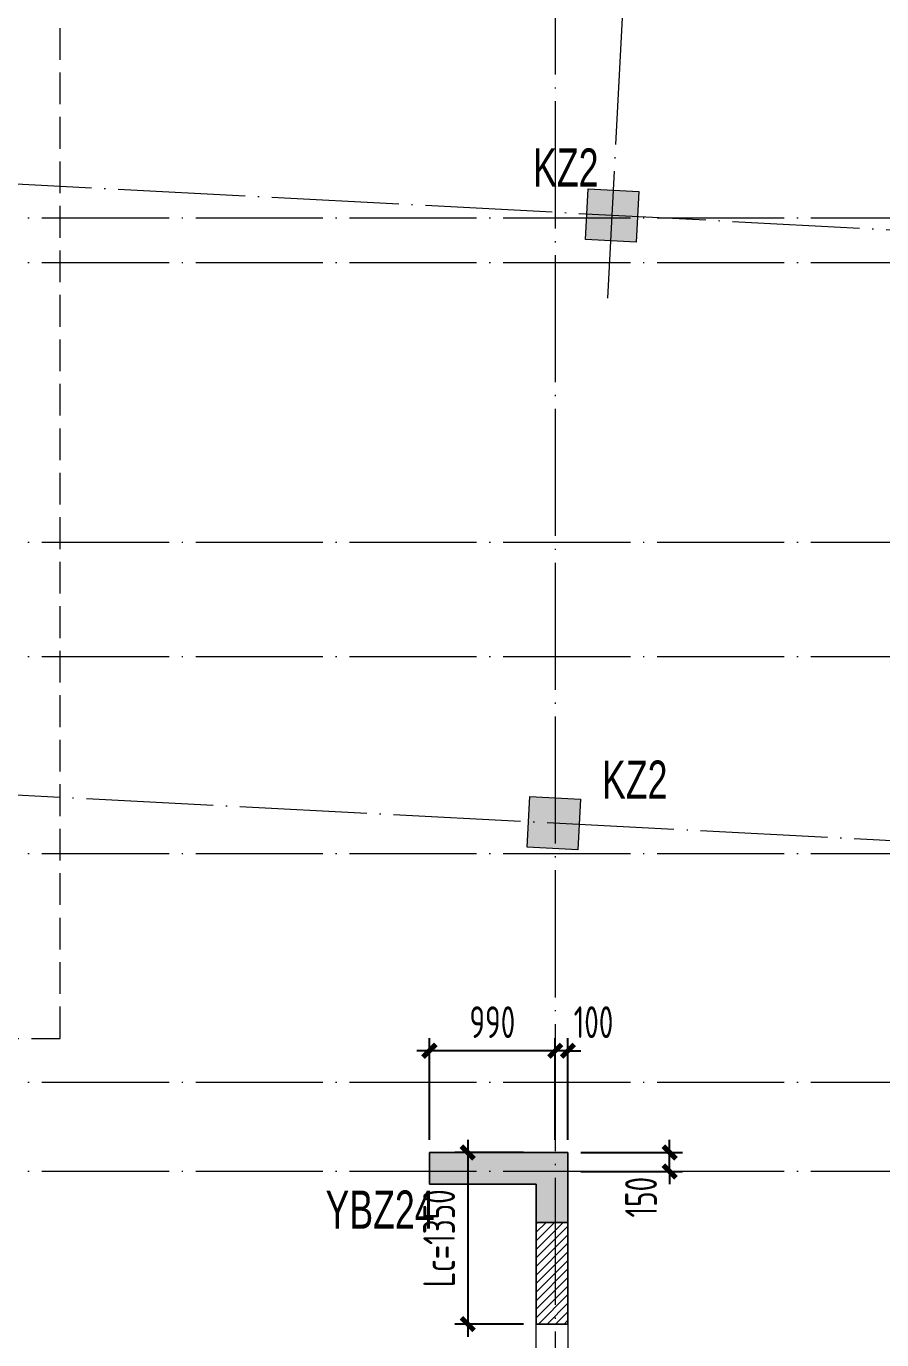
# Model space of a CAD drawing. Extents: x 5874492 to 7194610, y -939842 to -279257.
# Drawn here: x 6330683 to 6337414, y -598444 to -588109 of the extents above; entities that cross this region are included whole.
import ezdxf
from ezdxf.enums import TextEntityAlignment as Align

# ---------------------------------------------------------------- set-up
doc = ezdxf.new("R2010")
doc.units = 0
doc.header["$LTSCALE"] = 1000
doc.linetypes.add('DASH', pattern=[0.35, 0.25, -0.1])
doc.linetypes.add('DOTE', pattern=[2.42, 2, -0.2, 0.02, -0.2])
for name, color, linetype, lineweight in [('A-轴线-塔楼', 1, 'DOTE', 9), ('S-基础-HATCH', 251, 'Continuous', 20), ('S-墙柱-COLU', 50, 'Continuous', 20), ('S-墙柱-DIM', 3, 'Continuous', 20), ('S-墙柱-HATCH', 251, 'Continuous', 20), ('S-墙柱-Lc填充', 8, 'Continuous', 20), ('S-墙柱-WALL', 6, 'Continuous', 20), ('S-板-BEAM-CON', 2, 'Continuous', 20), ('S-轴网-轴线', 1, 'DOTE', 9), ('S-通用-TEXT', 7, 'Continuous', 20)]:
    doc.layers.add(name, color=color, linetype=linetype, lineweight=lineweight)
doc.styles.add('BW_Dim', font='Bweng.shx', dxfattribs={"width": 0.7, "bigfont": 'hztxt.shx'})
doc.styles.add('TSSD_Dimension', font='tssdeng.shx', dxfattribs={"width": 0.7, "bigfont": 'tssdchn.shx'})
doc.dimstyles.new('TSSD_100_100', dxfattribs={"dimtxt": 250, "dimasz": 100, "dimexe": 100, "dimexo": 100, "dimgap": 100, "dimtad": 1, "dimdec": 0, "dimzin": 0, "dimdsep": 46, "dimtxsty": 'TSSD_Dimension', "dimblk": 'ARCHTICK', "dimcen": 0, "dimdle": 100, "dimclrt": 7, "dimadec": 0, "dimazin": 0, "dimtfac": 1, "dimtdec": 0, "dimtix": 1, "dimtmove": 2, "dimatfit": 0, "dimfxl": 0, "dimtolj": 1, "dimtzin": 0, "dimarcsym": 0})

# ---------------------------------------------------------------- blocks, each defined once
blk = doc.blocks.new('_ArchTick')
at = {"color": 0, "linetype": 'ByBlock', "const_width": 0.4}
blk.add_lwpolyline([(-0.5, -0.5), (0.5, 0.5)], dxfattribs=at)
blk = doc.blocks.new('*D658')
at = {"layer": 'Defpoints', "color": 0, "transparency": 16777216}
for p in [(6334695, -596970), (6334156, -598320), (6334695, -598320)]:
    blk.add_point(p, dxfattribs=at)
at = {"layer": 'S-墙柱-DIM', "color": 0, "lineweight": -2, "transparency": 16777216}
for p, q in [((6334156, -596870), (6334156, -598420)), ((6334595, -596970), (6334056, -596970)), ((6334595, -598320), (6334056, -598320))]:
    blk.add_line(p, q, dxfattribs=at)
at = {"layer": 'S-墙柱-DIM', "color": 0, "lineweight": -2, "transparency": 16777216, "xscale": 100, "yscale": 100, "zscale": 100}
for p, rotation in [((6334156, -596970), 90), ((6334156, -598320), 270)]:
    blk.add_blockref('_ArchTick', p, dxfattribs=dict(at, rotation=rotation))
at = {"layer": 'S-墙柱-DIM', "color": 7, "transparency": 16777216, "insert": (6333931, -597645), "char_height": 250, "attachment_point": 5, "rotation": 90, "style": 'TSSD_Dimension'}
blk.add_mtext('\\A1;Lc=1350', dxfattribs=at)
blk = doc.blocks.new('*D732')
at = {"layer": 'Defpoints', "color": 0, "transparency": 16777216}
for p in [(6334845, -596170), (6334845, -596970), (6334945, -596970)]:
    blk.add_point(p, dxfattribs=at)
at = {"layer": 'S-墙柱-DIM', "color": 0, "lineweight": -2, "transparency": 16777216}
for p, q in [((6334845, -596870), (6334845, -596070)), ((6334945, -596870), (6334945, -596070)), ((6334845, -596170), (6334745, -596170)), ((6334945, -596170), (6334845, -596170)), ((6334945, -596170), (6335045, -596170))]:
    blk.add_line(p, q, dxfattribs=at)
at = {"layer": 'S-墙柱-DIM', "color": 0, "lineweight": -2, "transparency": 16777216, "xscale": 100, "yscale": 100, "zscale": 100}
blk.add_blockref('_ArchTick', (6334845, -596170), dxfattribs=at)
at = {"layer": 'S-墙柱-DIM', "color": 0, "lineweight": -2, "transparency": 16777216, "xscale": 100, "yscale": 100, "zscale": 100, "rotation": 180}
blk.add_blockref('_ArchTick', (6334945, -596170), dxfattribs=at)
at = {"layer": 'S-墙柱-DIM', "color": 7, "transparency": 16777216, "insert": (6335146, -595945), "char_height": 250, "attachment_point": 5, "style": 'TSSD_Dimension'}
blk.add_mtext('\\A1;100', dxfattribs=at)
blk = doc.blocks.new('*D733')
at = {"layer": 'Defpoints', "color": 0, "transparency": 16777216}
for p in [(6334945, -596970), (6335745, -596970), (6334945, -597120)]:
    blk.add_point(p, dxfattribs=at)
at = {"layer": 'S-墙柱-DIM', "color": 0, "lineweight": -2, "transparency": 16777216}
for p, q in [((6335745, -596970), (6335745, -596870)), ((6335045, -596970), (6335845, -596970)), ((6335745, -597120), (6335745, -596970)), ((6335045, -597120), (6335845, -597120)), ((6335745, -597120), (6335745, -597220))]:
    blk.add_line(p, q, dxfattribs=at)
at = {"layer": 'S-墙柱-DIM', "color": 0, "lineweight": -2, "transparency": 16777216, "xscale": 100, "yscale": 100, "zscale": 100}
for p, rotation in [((6335745, -596970), 270), ((6335745, -597120), 90)]:
    blk.add_blockref('_ArchTick', p, dxfattribs=dict(at, rotation=rotation))
at = {"layer": 'S-墙柱-DIM', "color": 7, "transparency": 16777216, "insert": (6335520, -597322), "char_height": 250, "attachment_point": 5, "rotation": 90, "style": 'TSSD_Dimension'}
blk.add_mtext('\\A1;150', dxfattribs=at)
blk = doc.blocks.new('*D858')
at = {"layer": 'Defpoints', "color": 0, "transparency": 16777216}
for p in [(6333855, -596170), (6333855, -596970), (6334845, -596970)]:
    blk.add_point(p, dxfattribs=at)
at = {"layer": 'S-墙柱-DIM', "color": 0, "lineweight": -2, "transparency": 16777216}
for p, q in [((6333855, -596870), (6333855, -596070)), ((6334845, -596870), (6334845, -596070)), ((6334945, -596170), (6333755, -596170))]:
    blk.add_line(p, q, dxfattribs=at)
at = {"layer": 'S-墙柱-DIM', "color": 0, "lineweight": -2, "transparency": 16777216, "xscale": 100, "yscale": 100, "zscale": 100, "rotation": 180}
blk.add_blockref('_ArchTick', (6333855, -596170), dxfattribs=at)
at = {"layer": 'S-墙柱-DIM', "color": 0, "lineweight": -2, "transparency": 16777216, "xscale": 100, "yscale": 100, "zscale": 100}
blk.add_blockref('_ArchTick', (6334845, -596170), dxfattribs=at)
at = {"layer": 'S-墙柱-DIM', "color": 7, "transparency": 16777216, "insert": (6334350, -595945), "char_height": 250, "attachment_point": 5, "style": 'TSSD_Dimension'}
blk.add_mtext('\\A1;990', dxfattribs=at)
blk = doc.blocks.new('A$C3FF375C5')
at = {"layer": 'A-轴线-塔楼', "ltscale": 0.5}
for p, q in [((47614.7, 14471.4), (48459.8, 30629.8)), ((55635.5, 14704.8), (37755.7, 15639.9)), ((55384.8, 9911.3), (37505, 10846.4))]:
    blk.add_line(p, q, dxfattribs=at)
at = {"layer": 'A-轴线-塔楼', "linetype": 'DOTE', "ltscale": 0.5}
for p, q in [((47200, 18440.3), (47200, -8548.9)), ((59891.4, 15100), (-2283.6, 15100)), ((59891.4, 14750), (32499.9, 14750)), ((59891.4, 12550), (32499.9, 12550)), ((59891.4, 11650), (-2283.6, 11650)), ((59891.4, 10100), (-2283.6, 10100)), ((59891.4, 8300), (-2283.6, 8300)), ((59891.4, 7600), (-2283.6, 7600))]:
    blk.add_line(p, q, dxfattribs=at)

msp = doc.modelspace()

# ---------------------------------------------------------------- hatches: boundary and pattern name
at = {"layer": 'S-基础-HATCH', "ltscale": 0.2}
msp.add_hatch(color=256, dxfattribs=at).paths.add_polyline_path([(6334694.5, -597219.9), (6334694.5, -597519.9), (6334944.5, -597519.9), (6334944.5, -596969.9), (6333854.5, -596969.9), (6333854.5, -597219.9)])
at = {"layer": 'S-墙柱-HATCH', "ltscale": 0.2}
h = msp.add_hatch(color=256, dxfattribs=at)
h.dxf.hatch_style = 1
h.paths.add_polyline_path([(6335503.5, -589408.2), (6335104, -589387.2), (6335083.1, -589786.7), (6335482.5, -589807.6)])
h = msp.add_hatch(color=256, dxfattribs=at)
h.dxf.hatch_style = 1
h.paths.add_polyline_path([(6335022.7, -594590.1), (6335043.6, -594190.7), (6334644.2, -594169.7), (6334623.3, -594569.2)])
at = {"layer": 'S-墙柱-Lc填充'}
h = msp.add_hatch(dxfattribs=at)
h.set_pattern_fill('ANSI31', color=256, scale=30, style=0)
h.set_pattern_definition([(45, (6976354.023, -661112.784), (-33.6759605, 33.6759605), [])])
h.paths.add_polyline_path([(6334694.5, -598319.9), (6334944.5, -598319.9), (6334944.5, -597519.9), (6334694.5, -597519.9)])

# ---------------------------------------------------------------- linework, layer by layer
at = {"layer": 'S-墙柱-COLU'}
for points in [[(6335104, -589387.2), (6335503.5, -589408.2), (6335482.5, -589807.6), (6335083.1, -589786.7)], [(6334644.2, -594169.7), (6335043.6, -594190.7), (6335022.7, -594590.1), (6334623.3, -594569.2)], [(6334694.5, -597219.9), (6334694.5, -597519.9), (6334944.5, -597519.9), (6334944.5, -596969.9), (6333854.5, -596969.9), (6333854.5, -597219.9)]]:
    msp.add_lwpolyline(points, close=True, dxfattribs=at)
at = {"layer": 'S-墙柱-Lc填充'}
msp.add_line((6334944.5, -598319.9), (6334694.5, -598319.9), dxfattribs=at)
msp.add_lwpolyline([(6334694.5, -598319.9), (6334944.5, -598319.9), (6334944.5, -597519.9), (6334694.5, -597519.9)], close=True, dxfattribs=at)
at = {"layer": 'S-墙柱-WALL'}
msp.add_lwpolyline([(6334444.5, -604619.9), (6334694.5, -604619.9), (6334694.5, -597219.9), (6333854.5, -597219.9), (6333854.5, -596969.9), (6334944.5, -596969.9), (6334944.5, -605219.9), (6334444.5, -605219.9)], close=True, dxfattribs=at)
at = {"layer": 'S-板-BEAM-CON', "linetype": 'DASH'}
msp.add_lwpolyline([(6327924.5, -607158), (6327924.5, -607363.9), (6327924.5, -596072.8), (6330948.9, -596072.8), (6330948.9, -586144.4), (6325335.5, -585748.9), (6325747.5, -573419.4), (6342927.6, -574345.3), (6340936.4, -610898), (6327828.1, -610296)], close=True, dxfattribs=at)

# ---------------------------------------------------------------- block references
at = {"layer": 'S-轴网-轴线', "ltscale": 0.2}
msp.add_blockref('A$C3FF375C5', (6287644.5, -604719.9), dxfattribs=at)

# ---------------------------------------------------------------- texts
at = {"layer": 'S-通用-TEXT', "color": 3, "style": 'BW_Dim', "width": 0.7}
for p in [(6334670.5, -589070.7), (6335212.9, -593887)]:
    msp.add_text('KZ2', height=300, dxfattribs=at).set_placement(p, align=Align.TOP_LEFT)
at = {"layer": 'S-通用-TEXT', "color": 2, "style": 'BW_Dim', "width": 0.7}
msp.add_text('YBZ24', height=300, dxfattribs=at).set_placement((6333037.2, -597269.9), align=Align.TOP_LEFT)

# ---------------------------------------------------------------- dimensions: what is measured, and where the dimension line sits
at = {"layer": 'S-墙柱-DIM'}
dim = msp.add_linear_dim(base=(6333854.5, -596169.9), p1=(6334844.5, -596969.9), p2=(6333854.5, -596969.9), angle=180, dimstyle='TSSD_100_100', dxfattribs=at)
dim.commit()
dim.dimension.update_dxf_attribs({"geometry": '*D858', "text_midpoint": (6334349.5, -595944.9)})
for base, p1, p2, angle, picture, middle in [((6334844.5, -596169.9), (6334944.5, -596969.9), (6334844.5, -596969.9), 180, '*D732', (6335146.1, -595944.9)), ((6335744.5, -596969.9), (6334944.5, -597119.9), (6334944.5, -596969.9), 90, '*D733', (6335519.5, -597321.5))]:
    dim = msp.add_linear_dim(base=base, p1=p1, p2=p2, angle=angle, dimstyle='TSSD_100_100', dxfattribs=at)
    dim.commit()
    dim.dimension.update_dxf_attribs({"geometry": picture, "text_midpoint": middle, "dimtype": 128})
dim = msp.add_linear_dim(base=(6334156.1, -598319.9), p1=(6334694.5, -596969.9), p2=(6334694.5, -598319.9), angle=270, text='Lc=<>', dimstyle='TSSD_100_100', dxfattribs=at)
dim.commit()
dim.dimension.update_dxf_attribs({"geometry": '*D658', "text_midpoint": (6333931.1, -597644.9)})

doc.saveas('drawing.dxf')
